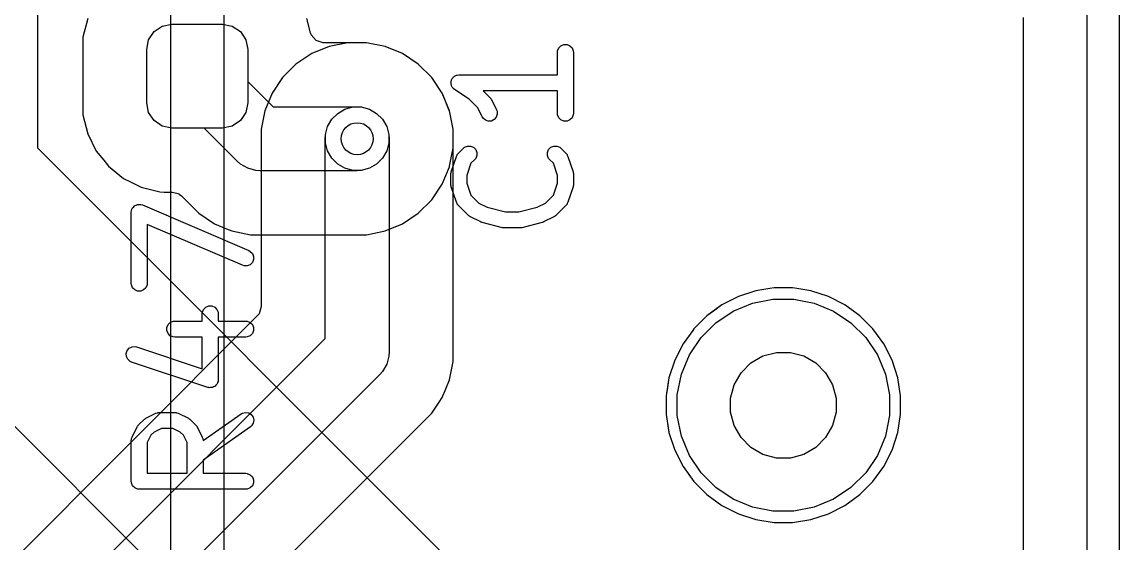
# Model space of a CAD drawing. Header units: inches. Extents: x 1.3 to 5.24, y -7.03 to -1.12.
# Drawn here: x 4.0691 to 4.4744, y -3.5352 to -3.3427 of the extents above; entities that cross this region are included whole.
import ezdxf

# ---------------------------------------------------------------- set-up
doc = ezdxf.new("R2010")
doc.units = ezdxf.units.IN
doc.header["$MEASUREMENT"] = 0
for name, color, linetype, true_color in [('B.Cu', 153, 'CONTINUOUS', 0x4d7fc4), ('B.Mask', 4, 'CONTINUOUS', 0x02ffee), ('F.Cu', 13, 'CONTINUOUS', 0xc83434), ('F.Mask', 201, 'CONTINUOUS', 0xd864ff), ('F.Paste', 253, 'CONTINUOUS', 0xb4a09a), ('F.Silkscreen', 41, 'CONTINUOUS', 0xf2eda1), ('In1.Cu', 91, 'CONTINUOUS', 0x7fc87f), ('In2.Cu', 33, 'CONTINUOUS', 0xce7d2c)]:
    doc.layers.add(name, color=color, linetype=linetype, true_color=true_color)

msp = doc.modelspace()

# ---------------------------------------------------------------- linework, layer by layer
at = {"layer": 'B.Cu', "linetype": 'CONTINUOUS'}
for p, q in [((4.47441, -3.32677), (4.47441, -3.58023)), ((4.4626, -3.58268), (4.4626, -3.32922)), ((4.43896, -3.34103), (4.43896, -3.58559)), ((4.18257, -3.35174), (4.17612, -3.35441)), ((4.18942, -3.35037), (4.18257, -3.35174)), ((4.18257, -3.35174), (4.18257, -3.35174)), ((4.19641, -3.35037), (4.18942, -3.35037)), ((4.18942, -3.35037), (4.18942, -3.35037)), ((4.20325, -3.35174), (4.19641, -3.35037)), ((4.19641, -3.35037), (4.19641, -3.35037)), ((4.20971, -3.35441), (4.20325, -3.35174)), ((4.20325, -3.35174), (4.20325, -3.35174)), ((4.17612, -3.35441), (4.17031, -3.35829)), ((4.17612, -3.35441), (4.17612, -3.35441)), ((4.21551, -3.35829), (4.20971, -3.35441)), ((4.20971, -3.35441), (4.20971, -3.35441)), ((4.17031, -3.35829), (4.16538, -3.36323)), ((4.17031, -3.35829), (4.17031, -3.35829)), ((4.22045, -3.36323), (4.21551, -3.35829)), ((4.21551, -3.35829), (4.21551, -3.35829)), ((4.16538, -3.36323), (4.1615, -3.36903)), ((4.16538, -3.36323), (4.16538, -3.36323)), ((4.22433, -3.36903), (4.22045, -3.36323)), ((4.22045, -3.36323), (4.22045, -3.36323)), ((4.1615, -3.36903), (4.15882, -3.37549)), ((4.1615, -3.36903), (4.1615, -3.36903)), ((4.227, -3.37549), (4.22433, -3.36903)), ((4.22433, -3.36903), (4.22433, -3.36903)), ((4.15882, -3.37549), (4.15746, -3.38233)), ((4.15882, -3.37549), (4.15882, -3.37549)), ((4.18354, -3.37864), (4.18572, -3.37646)), ((4.18572, -3.37646), (4.18839, -3.37491)), ((4.18839, -3.37491), (4.19137, -3.37412)), ((4.19137, -3.37412), (4.19446, -3.37412)), ((4.19446, -3.37412), (4.19743, -3.37491)), ((4.19743, -3.37491), (4.2001, -3.37646)), ((4.2001, -3.37646), (4.20228, -3.37864)), ((4.22837, -3.38233), (4.227, -3.37549)), ((4.227, -3.37549), (4.227, -3.37549)), ((4.182, -3.38131), (4.18354, -3.37864)), ((4.20228, -3.37864), (4.20383, -3.38131)), ((4.15746, -3.38233), (4.15746, -3.44786)), ((4.1811, -3.38583), (4.1812, -3.38429)), ((4.1812, -3.38429), (4.182, -3.38131)), ((4.20383, -3.38131), (4.20462, -3.38429)), ((4.20462, -3.38429), (4.20472, -3.38583)), ((4.22837, -3.46108), (4.22837, -3.38233)), ((4.22837, -3.38233), (4.22837, -3.38233)), ((4.22837, -3.38233), (4.22837, -3.38233)), ((4.1811, -3.45967), (4.1811, -3.38583)), ((4.20472, -3.38583), (4.20472, -3.46457)), ((4.34542, -3.44117), (4.34025, -3.44199)), ((4.34698, -3.44093), (4.34542, -3.44117)), ((4.3538, -3.44093), (4.34698, -3.44093)), ((4.35536, -3.44117), (4.3538, -3.44093)), ((4.36054, -3.44199), (4.35536, -3.44117)), ((4.33376, -3.4441), (4.32769, -3.4472)), ((4.34025, -3.44199), (4.33376, -3.4441)), ((4.36703, -3.4441), (4.36054, -3.44199)), ((4.36054, -3.44199), (4.36054, -3.44199)), ((4.36054, -3.44199), (4.36054, -3.44199)), ((4.3731, -3.4472), (4.36703, -3.4441)), ((4.15746, -3.44786), (4.15669, -3.4505)), ((4.32578, -3.44858), (4.32217, -3.4512)), ((4.32769, -3.4472), (4.32578, -3.44858)), ((4.37862, -3.4512), (4.3731, -3.4472)), ((4.15603, -3.45131), (3.98281, -3.62453)), ((4.15669, -3.4505), (4.15603, -3.45131)), ((4.32217, -3.4512), (4.31735, -3.45603)), ((4.32217, -3.4512), (4.32217, -3.4512)), ((4.32217, -3.4512), (4.32217, -3.4512)), ((4.38344, -3.45603), (4.37862, -3.4512)), ((4.31692, -3.45661), (4.31334, -3.46154)), ((4.31735, -3.45603), (4.31692, -3.45661)), ((4.31735, -3.45603), (4.31735, -3.45603)), ((4.31735, -3.45603), (4.31735, -3.45603)), ((4.38745, -3.46154), (4.38344, -3.45603)), ((3.99117, -3.64961), (4.1811, -3.45967)), ((4.22837, -3.46806), (4.22837, -3.46108)), ((4.31334, -3.46154), (4.31024, -3.46762)), ((4.39055, -3.46762), (4.38745, -3.46154)), ((4.20472, -3.46457), (4.20462, -3.46611)), ((4.34286, -3.46607), (4.34782, -3.46474)), ((4.34782, -3.46474), (4.35296, -3.46474)), ((4.35296, -3.46474), (4.35793, -3.46607)), ((4.20383, -3.46909), (4.20228, -3.47176)), ((4.20462, -3.46611), (4.20383, -3.46909)), ((4.227, -3.47491), (4.22837, -3.46806)), ((4.31024, -3.46762), (4.30813, -3.47411)), ((4.33478, -3.47227), (4.33841, -3.46863)), ((4.33841, -3.46863), (4.34286, -3.46607)), ((4.35793, -3.46607), (4.36238, -3.46863)), ((4.36238, -3.46863), (4.36601, -3.47227)), ((4.39265, -3.47411), (4.39055, -3.46762)), ((4.20127, -3.47292), (4.00441, -3.66977)), ((4.20228, -3.47176), (4.20127, -3.47292)), ((4.33221, -3.47672), (4.33478, -3.47227)), ((4.36601, -3.47227), (4.36858, -3.47672)), ((4.22538, -3.47883), (4.227, -3.47491)), ((4.30756, -3.47775), (4.30707, -3.48084)), ((4.30813, -3.47411), (4.30756, -3.47775)), ((4.33088, -3.48168), (4.33221, -3.47672)), ((4.36858, -3.47672), (4.36991, -3.48168)), ((4.39372, -3.48084), (4.39265, -3.47411)), ((4.22317, -3.48309), (4.22433, -3.48136)), ((4.22433, -3.48136), (4.22455, -3.48084)), ((4.22455, -3.48084), (4.22538, -3.47883)), ((4.30707, -3.48084), (4.30707, -3.48766)), ((4.33088, -3.48682), (4.33088, -3.48168)), ((4.36991, -3.48168), (4.36991, -3.48682)), ((4.39372, -3.48766), (4.39372, -3.48084)), ((4.22045, -3.48717), (4.22317, -3.48309)), ((4.11244, -3.59518), (4.22045, -3.48717)), ((4.22045, -3.48717), (4.22045, -3.48717)), ((4.22045, -3.48717), (4.22045, -3.48717)), ((4.30707, -3.48766), (4.30708, -3.48774)), ((4.30708, -3.48774), (4.30811, -3.49422)), ((4.33221, -3.49179), (4.33088, -3.48682)), ((4.36991, -3.48682), (4.36858, -3.49179)), ((4.39265, -3.4944), (4.39372, -3.48766)), ((4.33478, -3.49624), (4.33221, -3.49179)), ((4.36858, -3.49179), (4.36601, -3.49624)), ((4.30811, -3.49422), (4.30813, -3.4944)), ((4.30813, -3.4944), (4.31024, -3.50088)), ((4.33841, -3.49987), (4.33478, -3.49624)), ((4.36601, -3.49624), (4.36238, -3.49987)), ((4.39055, -3.50088), (4.39265, -3.4944)), ((4.31024, -3.50088), (4.31334, -3.50696)), ((4.34286, -3.50244), (4.33841, -3.49987)), ((4.36238, -3.49987), (4.35793, -3.50244)), ((4.38745, -3.50696), (4.39055, -3.50088)), ((4.34782, -3.50377), (4.34286, -3.50244)), ((4.35296, -3.50377), (4.34782, -3.50377)), ((4.35793, -3.50244), (4.35296, -3.50377)), ((4.31334, -3.50696), (4.31735, -3.51248)), ((4.38344, -3.51248), (4.38745, -3.50696)), ((4.31735, -3.51248), (4.32217, -3.5173)), ((4.37862, -3.5173), (4.38344, -3.51248)), ((4.32217, -3.5173), (4.32769, -3.52131)), ((4.3731, -3.52131), (4.37862, -3.5173)), ((4.32769, -3.52131), (4.33376, -3.5244)), ((4.36703, -3.5244), (4.3731, -3.52131)), ((4.33376, -3.5244), (4.34025, -3.52651)), ((4.36054, -3.52651), (4.36703, -3.5244)), ((4.34025, -3.52651), (4.34698, -3.52758)), ((4.34698, -3.52758), (4.34698, -3.52758)), ((4.34698, -3.52758), (4.3538, -3.52758)), ((4.3538, -3.52758), (4.36054, -3.52651)), ((4.3538, -3.52758), (4.3538, -3.52758))]:
    msp.add_line(p, q, dxfattribs=at)
at = {"layer": 'B.Cu'}
msp.add_circle((4.19291, -3.38583), 0.00591, dxfattribs=at)
at = {"layer": 'B.Mask', "linetype": 'CONTINUOUS'}
for p, q in [((4.33897, -3.44658), (4.34653, -3.44507)), ((4.34653, -3.44507), (4.35425, -3.44507)), ((4.35425, -3.44507), (4.36182, -3.44658)), ((4.33183, -3.44953), (4.33897, -3.44658)), ((4.36182, -3.44658), (4.36895, -3.44953)), ((4.32542, -3.45382), (4.33183, -3.44953)), ((4.36895, -3.44953), (4.37537, -3.45382)), ((4.31996, -3.45928), (4.32542, -3.45382)), ((4.37537, -3.45382), (4.38083, -3.45928)), ((4.31567, -3.46569), (4.31996, -3.45928)), ((4.38083, -3.45928), (4.38511, -3.46569)), ((4.31272, -3.47282), (4.31567, -3.46569)), ((4.38511, -3.46569), (4.38807, -3.47282)), ((4.31121, -3.48039), (4.31272, -3.47282)), ((4.38807, -3.47282), (4.38957, -3.48039)), ((4.31121, -3.48811), (4.31121, -3.48039)), ((4.38957, -3.48039), (4.38957, -3.48811)), ((4.31272, -3.49568), (4.31121, -3.48811)), ((4.38957, -3.48811), (4.38807, -3.49568)), ((4.31567, -3.50281), (4.31272, -3.49568)), ((4.38807, -3.49568), (4.38511, -3.50281)), ((4.31996, -3.50923), (4.31567, -3.50281)), ((4.38511, -3.50281), (4.38083, -3.50923)), ((4.32542, -3.51469), (4.31996, -3.50923)), ((4.38083, -3.50923), (4.37537, -3.51469)), ((4.33183, -3.51897), (4.32542, -3.51469)), ((4.37537, -3.51469), (4.36895, -3.51897)), ((4.33897, -3.52193), (4.33183, -3.51897)), ((4.34653, -3.52343), (4.33897, -3.52193)), ((4.36182, -3.52193), (4.35425, -3.52343)), ((4.36895, -3.51897), (4.36182, -3.52193)), ((4.35425, -3.52343), (4.34653, -3.52343))]:
    msp.add_line(p, q, dxfattribs=at)
at = {"layer": 'F.Cu', "linetype": 'CONTINUOUS'}
for p, q in [((4.09336, -3.34141), (4.09162, -3.34837)), ((4.12093, -3.34422), (4.12451, -3.3435)), ((4.12451, -3.3435), (4.14321, -3.3435)), ((4.14321, -3.3435), (4.14679, -3.34422)), ((4.17567, -3.34667), (4.17436, -3.34141)), ((4.11587, -3.34928), (4.1179, -3.34624)), ((4.1179, -3.34624), (4.12093, -3.34422)), ((4.14679, -3.34422), (4.14982, -3.34624)), ((4.14982, -3.34624), (4.15185, -3.34928)), ((4.17596, -3.34752), (4.17567, -3.34667)), ((4.17777, -3.3496), (4.17596, -3.34752)), ((4.09162, -3.34837), (4.09152, -3.34999)), ((4.09152, -3.34999), (4.09152, -3.37541)), ((4.11516, -3.35285), (4.11587, -3.34928)), ((4.15185, -3.34928), (4.15256, -3.35285)), ((4.18041, -3.35037), (4.17777, -3.3496)), ((4.19641, -3.35037), (4.18041, -3.35037)), ((4.20325, -3.35174), (4.19641, -3.35037)), ((4.19641, -3.35037), (4.19641, -3.35037)), ((4.20971, -3.35441), (4.20325, -3.35174)), ((4.20325, -3.35174), (4.20325, -3.35174)), ((4.11516, -3.37254), (4.11516, -3.35285)), ((4.15256, -3.35285), (4.15256, -3.36469)), ((4.21551, -3.35829), (4.20971, -3.35441)), ((4.20971, -3.35441), (4.20971, -3.35441)), ((4.22045, -3.36323), (4.21551, -3.35829)), ((4.21551, -3.35829), (4.21551, -3.35829)), ((4.22433, -3.36903), (4.22045, -3.36323)), ((4.22045, -3.36323), (4.22045, -3.36323)), ((4.15256, -3.36469), (4.16188, -3.37402)), ((4.22452, -3.3695), (4.22433, -3.36903)), ((4.22433, -3.36903), (4.22433, -3.36903)), ((4.22697, -3.37541), (4.22452, -3.3695)), ((4.09152, -3.37541), (4.09152, -3.37541)), ((4.09152, -3.37541), (4.09162, -3.37702)), ((4.11587, -3.37612), (4.11516, -3.37254)), ((4.1179, -3.37915), (4.11587, -3.37612)), ((4.16188, -3.37402), (4.19291, -3.37402)), ((4.19291, -3.37402), (4.19446, -3.37412)), ((4.19446, -3.37412), (4.19743, -3.37491)), ((4.19743, -3.37491), (4.2001, -3.37646)), ((4.2001, -3.37646), (4.20228, -3.37864)), ((4.227, -3.37549), (4.22697, -3.37541)), ((4.22837, -3.38233), (4.227, -3.37549)), ((4.227, -3.37549), (4.227, -3.37549)), ((4.09162, -3.37702), (4.09162, -3.37702)), ((4.09162, -3.37702), (4.09336, -3.38398)), ((4.12093, -3.38118), (4.1179, -3.37915)), ((4.20228, -3.37864), (4.20383, -3.38131)), ((4.09336, -3.38398), (4.09336, -3.38398)), ((4.09336, -3.38398), (4.09655, -3.39041)), ((4.12451, -3.38189), (4.12093, -3.38118)), ((4.13635, -3.38189), (4.12451, -3.38189)), ((4.14864, -3.39418), (4.13635, -3.38189)), ((4.20383, -3.38131), (4.20462, -3.38429)), ((4.20462, -3.38429), (4.20462, -3.38737)), ((4.22837, -3.38932), (4.22837, -3.38233)), ((4.22837, -3.38233), (4.22837, -3.38233)), ((4.22837, -3.38233), (4.22837, -3.38233)), ((4.20462, -3.38737), (4.20383, -3.39035)), ((4.09655, -3.39041), (4.09655, -3.39041)), ((4.09655, -3.39041), (4.09655, -3.39041)), ((4.09655, -3.39041), (4.09927, -3.39381)), ((4.20383, -3.39035), (4.20228, -3.39302)), ((4.22704, -3.39601), (4.22801, -3.39111)), ((4.22801, -3.39111), (4.22837, -3.38932)), ((4.09927, -3.39381), (4.10101, -3.39596)), ((4.10101, -3.39596), (4.10104, -3.39601)), ((4.10104, -3.39601), (4.10663, -3.4005)), ((4.1498, -3.3952), (4.14864, -3.39418)), ((4.15247, -3.39674), (4.1498, -3.3952)), ((4.1498, -3.3952), (4.1498, -3.3952)), ((4.2001, -3.3952), (4.19743, -3.39674)), ((4.20228, -3.39302), (4.2001, -3.3952)), ((4.22433, -3.40262), (4.227, -3.39617)), ((4.227, -3.39617), (4.22704, -3.39601)), ((4.10663, -3.4005), (4.10663, -3.4005)), ((4.10663, -3.4005), (4.10663, -3.4005)), ((4.10663, -3.4005), (4.10918, -3.40176)), ((4.15545, -3.39754), (4.15247, -3.39674)), ((4.15699, -3.39764), (4.15545, -3.39754)), ((4.19291, -3.39764), (4.15699, -3.39764)), ((4.19446, -3.39754), (4.19291, -3.39764)), ((4.19743, -3.39674), (4.19446, -3.39754)), ((4.10918, -3.40176), (4.11306, -3.40369)), ((4.11306, -3.40369), (4.12003, -3.40542)), ((4.22045, -3.40843), (4.22433, -3.40262)), ((4.12003, -3.40542), (4.12003, -3.40542)), ((4.12003, -3.40542), (4.12003, -3.40542)), ((4.12003, -3.40542), (4.12164, -3.40553)), ((4.12164, -3.40553), (4.12453, -3.40553)), ((4.12453, -3.40553), (4.12569, -3.40587)), ((4.12569, -3.40587), (4.12687, -3.40613)), ((4.12687, -3.40613), (4.12707, -3.40628)), ((4.12707, -3.40628), (4.12717, -3.40631)), ((4.12717, -3.40631), (4.12798, -3.40696)), ((4.12798, -3.40696), (4.12945, -3.40843)), ((4.12945, -3.40843), (4.13218, -3.41115)), ((4.21551, -3.41336), (4.22045, -3.40843)), ((4.13218, -3.41115), (4.13439, -3.41336)), ((4.13439, -3.41336), (4.14019, -3.41724)), ((4.20971, -3.41724), (4.21551, -3.41336)), ((4.14019, -3.41724), (4.1402, -3.41724)), ((4.1402, -3.41724), (4.14463, -3.41908)), ((4.14463, -3.41908), (4.14665, -3.41992)), ((4.14665, -3.41992), (4.14665, -3.41992)), ((4.14665, -3.41992), (4.14665, -3.41992)), ((4.14665, -3.41992), (4.1535, -3.42128)), ((4.19641, -3.42128), (4.19869, -3.42083)), ((4.19869, -3.42083), (4.20325, -3.41992)), ((4.20325, -3.41992), (4.20971, -3.41724)), ((4.20325, -3.41992), (4.20325, -3.41992)), ((4.20325, -3.41992), (4.20325, -3.41992)), ((4.1535, -3.42128), (4.1535, -3.42128)), ((4.1535, -3.42128), (4.1535, -3.42128)), ((4.1535, -3.42128), (4.19641, -3.42128)), ((4.19641, -3.42128), (4.19641, -3.42128)), ((4.34542, -3.44117), (4.34025, -3.44199)), ((4.34698, -3.44093), (4.34542, -3.44117)), ((4.3538, -3.44093), (4.34698, -3.44093)), ((4.35536, -3.44117), (4.3538, -3.44093)), ((4.36054, -3.44199), (4.35536, -3.44117)), ((4.33376, -3.4441), (4.32769, -3.4472)), ((4.34025, -3.44199), (4.33376, -3.4441)), ((4.36703, -3.4441), (4.36054, -3.44199)), ((4.36054, -3.44199), (4.36054, -3.44199)), ((4.36054, -3.44199), (4.36054, -3.44199)), ((4.3731, -3.4472), (4.36703, -3.4441)), ((4.32769, -3.4472), (4.32454, -3.44948)), ((4.37862, -3.4512), (4.3731, -3.4472)), ((4.32217, -3.4512), (4.31735, -3.45603)), ((4.32454, -3.44948), (4.32217, -3.4512)), ((4.32217, -3.4512), (4.32217, -3.4512)), ((4.32217, -3.4512), (4.32217, -3.4512)), ((4.38344, -3.45603), (4.37862, -3.4512)), ((4.31692, -3.45661), (4.31334, -3.46154)), ((4.31735, -3.45603), (4.31692, -3.45661)), ((4.31735, -3.45603), (4.31735, -3.45603)), ((4.31735, -3.45603), (4.31735, -3.45603)), ((4.38745, -3.46154), (4.38344, -3.45603)), ((4.31334, -3.46154), (4.31024, -3.46762)), ((4.39055, -3.46762), (4.38745, -3.46154)), ((4.34286, -3.46607), (4.34782, -3.46474)), ((4.34782, -3.46474), (4.35296, -3.46474)), ((4.35296, -3.46474), (4.35793, -3.46607)), ((4.31024, -3.46762), (4.30813, -3.47411)), ((4.33478, -3.47227), (4.33841, -3.46863)), ((4.33841, -3.46863), (4.34286, -3.46607)), ((4.35793, -3.46607), (4.36238, -3.46863)), ((4.36238, -3.46863), (4.36601, -3.47227)), ((4.39265, -3.47411), (4.39055, -3.46762)), ((4.33221, -3.47672), (4.33478, -3.47227)), ((4.36601, -3.47227), (4.36858, -3.47672)), ((4.30813, -3.47411), (4.30707, -3.48084)), ((4.33088, -3.48168), (4.33221, -3.47672)), ((4.36858, -3.47672), (4.36991, -3.48168)), ((4.39372, -3.48084), (4.39265, -3.47411)), ((4.30707, -3.48084), (4.30707, -3.48766)), ((4.33088, -3.48682), (4.33088, -3.48168)), ((4.36991, -3.48168), (4.36991, -3.48682)), ((4.39372, -3.48766), (4.39372, -3.48084)), ((4.30707, -3.48766), (4.30813, -3.49436)), ((4.33221, -3.49179), (4.33088, -3.48682)), ((4.36991, -3.48682), (4.36858, -3.49179)), ((4.39265, -3.4944), (4.39372, -3.48766)), ((4.33478, -3.49624), (4.33221, -3.49179)), ((4.36858, -3.49179), (4.36601, -3.49624)), ((4.30813, -3.49436), (4.30813, -3.4944)), ((4.30813, -3.4944), (4.31024, -3.50088)), ((4.33841, -3.49987), (4.33478, -3.49624)), ((4.36601, -3.49624), (4.36238, -3.49987)), ((4.39055, -3.50088), (4.39265, -3.4944)), ((4.31024, -3.50088), (4.31334, -3.50696)), ((4.34286, -3.50244), (4.33841, -3.49987)), ((4.36238, -3.49987), (4.35793, -3.50244)), ((4.38745, -3.50696), (4.39055, -3.50088)), ((4.34782, -3.50377), (4.34286, -3.50244)), ((4.35296, -3.50377), (4.34782, -3.50377)), ((4.35793, -3.50244), (4.35296, -3.50377)), ((4.31334, -3.50696), (4.31735, -3.51248)), ((4.38344, -3.51248), (4.38745, -3.50696)), ((4.31735, -3.51248), (4.32217, -3.5173)), ((4.37862, -3.5173), (4.38344, -3.51248)), ((4.32217, -3.5173), (4.32769, -3.52131)), ((4.3731, -3.52131), (4.37862, -3.5173)), ((4.32769, -3.52131), (4.33376, -3.5244)), ((4.36703, -3.5244), (4.3731, -3.52131)), ((4.33376, -3.5244), (4.34025, -3.52651)), ((4.36054, -3.52651), (4.36703, -3.5244)), ((4.34025, -3.52651), (4.34698, -3.52758)), ((4.34698, -3.52758), (4.34698, -3.52758)), ((4.34698, -3.52758), (4.3538, -3.52758)), ((4.3538, -3.52758), (4.36054, -3.52651)), ((4.3538, -3.52758), (4.3538, -3.52758))]:
    msp.add_line(p, q, dxfattribs=at)
at = {"layer": 'F.Cu'}
msp.add_circle((4.19291, -3.38583), 0.00591, dxfattribs=at)
at = {"layer": 'F.Mask', "linetype": 'CONTINUOUS'}
for p, q in [((4.12093, -3.34422), (4.12451, -3.3435)), ((4.12451, -3.3435), (4.14321, -3.3435)), ((4.14321, -3.3435), (4.14679, -3.34422)), ((4.11587, -3.34928), (4.1179, -3.34624)), ((4.1179, -3.34624), (4.12093, -3.34422)), ((4.14679, -3.34422), (4.14982, -3.34624)), ((4.14982, -3.34624), (4.15185, -3.34928)), ((4.11516, -3.35285), (4.11587, -3.34928)), ((4.15185, -3.34928), (4.15256, -3.35285)), ((4.11516, -3.37254), (4.11516, -3.35285)), ((4.15256, -3.35285), (4.15256, -3.37254)), ((4.11587, -3.37612), (4.11516, -3.37254)), ((4.1179, -3.37915), (4.11587, -3.37612)), ((4.15185, -3.37612), (4.14982, -3.37915)), ((4.15256, -3.37254), (4.15185, -3.37612)), ((4.12093, -3.38118), (4.1179, -3.37915)), ((4.14982, -3.37915), (4.14679, -3.38118)), ((4.12451, -3.38189), (4.12093, -3.38118)), ((4.14321, -3.38189), (4.12451, -3.38189)), ((4.14679, -3.38118), (4.14321, -3.38189)), ((4.33897, -3.44658), (4.34653, -3.44507)), ((4.34653, -3.44507), (4.35425, -3.44507)), ((4.35425, -3.44507), (4.36182, -3.44658)), ((4.33183, -3.44953), (4.33897, -3.44658)), ((4.36182, -3.44658), (4.36895, -3.44953)), ((4.32542, -3.45382), (4.33183, -3.44953)), ((4.36895, -3.44953), (4.37537, -3.45382)), ((4.31996, -3.45928), (4.32542, -3.45382)), ((4.37537, -3.45382), (4.38083, -3.45928)), ((4.31567, -3.46569), (4.31996, -3.45928)), ((4.38083, -3.45928), (4.38511, -3.46569)), ((4.31272, -3.47282), (4.31567, -3.46569)), ((4.38511, -3.46569), (4.38807, -3.47282)), ((4.31121, -3.48039), (4.31272, -3.47282)), ((4.38807, -3.47282), (4.38957, -3.48039)), ((4.31121, -3.48811), (4.31121, -3.48039)), ((4.38957, -3.48039), (4.38957, -3.48811)), ((4.31272, -3.49568), (4.31121, -3.48811)), ((4.38957, -3.48811), (4.38807, -3.49568)), ((4.31567, -3.50281), (4.31272, -3.49568)), ((4.38807, -3.49568), (4.38511, -3.50281)), ((4.31996, -3.50923), (4.31567, -3.50281)), ((4.38511, -3.50281), (4.38083, -3.50923)), ((4.32542, -3.51469), (4.31996, -3.50923)), ((4.38083, -3.50923), (4.37537, -3.51469)), ((4.33183, -3.51897), (4.32542, -3.51469)), ((4.37537, -3.51469), (4.36895, -3.51897)), ((4.33897, -3.52193), (4.33183, -3.51897)), ((4.34653, -3.52343), (4.33897, -3.52193)), ((4.36182, -3.52193), (4.35425, -3.52343)), ((4.36895, -3.51897), (4.36182, -3.52193)), ((4.35425, -3.52343), (4.34653, -3.52343))]:
    msp.add_line(p, q, dxfattribs=at)
at = {"layer": 'F.Paste', "linetype": 'CONTINUOUS'}
for p, q in [((4.12093, -3.34422), (4.12451, -3.3435)), ((4.12451, -3.3435), (4.14321, -3.3435)), ((4.14321, -3.3435), (4.14679, -3.34422)), ((4.11587, -3.34928), (4.1179, -3.34624)), ((4.1179, -3.34624), (4.12093, -3.34422)), ((4.14679, -3.34422), (4.14982, -3.34624)), ((4.14982, -3.34624), (4.15185, -3.34928)), ((4.11516, -3.35285), (4.11587, -3.34928)), ((4.15185, -3.34928), (4.15256, -3.35285)), ((4.11516, -3.37254), (4.11516, -3.35285)), ((4.15256, -3.35285), (4.15256, -3.37254)), ((4.11587, -3.37612), (4.11516, -3.37254)), ((4.1179, -3.37915), (4.11587, -3.37612)), ((4.15185, -3.37612), (4.14982, -3.37915)), ((4.15256, -3.37254), (4.15185, -3.37612)), ((4.12093, -3.38118), (4.1179, -3.37915)), ((4.14982, -3.37915), (4.14679, -3.38118)), ((4.12451, -3.38189), (4.12093, -3.38118)), ((4.14321, -3.38189), (4.12451, -3.38189)), ((4.14679, -3.38118), (4.14321, -3.38189))]:
    msp.add_line(p, q, dxfattribs=at)
at = {"layer": 'F.Silkscreen', "linetype": 'CONTINUOUS'}
for p, q in [((4.26742, -3.35232), (4.26823, -3.3515)), ((4.26823, -3.3515), (4.2693, -3.35106)), ((4.2693, -3.35106), (4.27045, -3.35106)), ((4.27045, -3.35106), (4.27152, -3.3515)), ((4.27152, -3.3515), (4.27233, -3.35232)), ((4.26692, -3.35396), (4.26698, -3.35338)), ((4.26692, -3.36225), (4.26692, -3.35396)), ((4.26698, -3.35338), (4.26742, -3.35232)), ((4.27233, -3.35232), (4.27277, -3.35338)), ((4.27277, -3.35338), (4.27283, -3.35396)), ((4.27283, -3.35396), (4.27283, -3.37645)), ((4.22772, -3.36436), (4.22778, -3.36408)), ((4.22778, -3.36408), (4.22794, -3.36383)), ((4.22794, -3.36383), (4.22805, -3.36356)), ((4.22805, -3.36356), (4.22825, -3.36336)), ((4.22825, -3.36336), (4.22841, -3.36312)), ((4.22841, -3.36312), (4.22866, -3.36296)), ((4.22866, -3.36296), (4.22886, -3.36275)), ((4.22886, -3.36275), (4.22913, -3.36264)), ((4.22913, -3.36264), (4.22937, -3.36248)), ((4.22937, -3.36248), (4.22966, -3.36242)), ((4.22966, -3.36242), (4.22993, -3.36231)), ((4.22993, -3.36231), (4.2305, -3.36225)), ((4.2305, -3.36225), (4.2305, -3.36225)), ((4.2305, -3.36225), (4.2305, -3.36225)), ((4.2305, -3.36225), (4.2305, -3.36225)), ((4.2305, -3.36225), (4.26692, -3.36225)), ((4.22755, -3.36521), (4.22761, -3.36492)), ((4.22761, -3.36549), (4.22755, -3.36521)), ((4.22761, -3.36463), (4.22772, -3.36436)), ((4.22761, -3.36492), (4.22761, -3.36463)), ((4.22761, -3.36578), (4.22761, -3.36549)), ((4.22772, -3.36605), (4.22761, -3.36578)), ((4.22778, -3.36634), (4.22772, -3.36605)), ((4.22794, -3.36658), (4.22778, -3.36634)), ((4.22805, -3.36684), (4.22794, -3.36658)), ((4.22826, -3.36705), (4.22805, -3.36684)), ((4.22842, -3.36729), (4.22826, -3.36705)), ((4.22886, -3.36766), (4.22842, -3.36729)), ((4.22887, -3.36766), (4.22886, -3.36766)), ((4.22886, -3.36766), (4.22886, -3.36766)), ((4.23425, -3.37125), (4.22887, -3.36766)), ((4.22887, -3.36766), (4.22887, -3.36766)), ((4.26692, -3.36816), (4.23951, -3.36816)), ((4.23951, -3.36816), (4.24197, -3.37062)), ((4.26692, -3.37645), (4.26692, -3.36816)), ((4.23745, -3.37445), (4.23425, -3.37125)), ((4.24197, -3.37062), (4.24215, -3.37084)), ((4.24215, -3.37084), (4.24221, -3.37089)), ((4.24221, -3.37089), (4.24227, -3.37098)), ((4.24227, -3.37098), (4.24233, -3.37106)), ((4.24233, -3.37106), (4.24236, -3.37114)), ((4.24236, -3.37114), (4.24252, -3.37138)), ((4.24252, -3.37138), (4.24439, -3.37513)), ((4.23911, -3.37777), (4.23745, -3.37445)), ((4.24439, -3.37513), (4.2446, -3.37567)), ((4.2446, -3.37567), (4.24468, -3.37682)), ((4.26698, -3.37703), (4.26692, -3.37645)), ((4.27283, -3.37645), (4.27277, -3.37703)), ((4.23942, -3.37826), (4.23911, -3.37777)), ((4.24029, -3.37902), (4.23942, -3.37826)), ((4.24138, -3.37938), (4.24029, -3.37902)), ((4.24253, -3.3793), (4.24138, -3.37938)), ((4.24356, -3.37879), (4.24253, -3.3793)), ((4.24432, -3.37792), (4.24356, -3.37879)), ((4.24468, -3.37682), (4.24432, -3.37792)), ((4.26742, -3.37809), (4.26698, -3.37703)), ((4.26823, -3.37891), (4.26742, -3.37809)), ((4.2693, -3.37935), (4.26823, -3.37891)), ((4.27045, -3.37935), (4.2693, -3.37935)), ((4.27152, -3.37891), (4.27045, -3.37935)), ((4.27233, -3.37809), (4.27152, -3.37891)), ((4.27277, -3.37703), (4.27233, -3.37809)), ((4.23261, -3.389), (4.23368, -3.38856)), ((4.23368, -3.38856), (4.23483, -3.38856)), ((4.23483, -3.38856), (4.23589, -3.389)), ((4.26448, -3.389), (4.26555, -3.38856)), ((4.26555, -3.38856), (4.2667, -3.38856)), ((4.2667, -3.38856), (4.26777, -3.389)), ((4.2277, -3.39802), (4.22958, -3.39239)), ((4.22958, -3.39239), (4.22981, -3.39186)), ((4.22981, -3.39186), (4.22988, -3.39178)), ((4.22988, -3.39178), (4.22992, -3.39169)), ((4.22992, -3.39169), (4.23029, -3.39124)), ((4.23029, -3.39124), (4.23217, -3.38936)), ((4.23217, -3.38936), (4.23261, -3.389)), ((4.23589, -3.389), (4.23671, -3.38981)), ((4.23671, -3.38981), (4.23715, -3.39088)), ((4.23715, -3.39203), (4.23671, -3.39309)), ((4.23715, -3.39088), (4.23715, -3.39203)), ((4.26323, -3.39088), (4.26367, -3.38981)), ((4.26323, -3.39203), (4.26323, -3.39088)), ((4.26367, -3.39309), (4.26323, -3.39203)), ((4.26367, -3.38981), (4.26448, -3.389)), ((4.26777, -3.389), (4.26821, -3.38936)), ((4.26821, -3.38936), (4.27009, -3.39124)), ((4.27009, -3.39124), (4.27046, -3.39169)), ((4.27046, -3.39169), (4.2705, -3.39178)), ((4.2705, -3.39178), (4.27057, -3.39186)), ((4.27057, -3.39186), (4.2708, -3.39239)), ((4.2708, -3.39239), (4.27268, -3.39802)), ((4.23496, -3.39492), (4.23346, -3.39943)), ((4.23634, -3.39354), (4.23496, -3.39492)), ((4.23671, -3.39309), (4.23634, -3.39354)), ((4.26404, -3.39354), (4.26367, -3.39309)), ((4.26542, -3.39492), (4.26404, -3.39354)), ((4.26692, -3.39943), (4.26542, -3.39492)), ((4.22755, -3.39895), (4.22758, -3.39866)), ((4.22755, -3.4027), (4.22755, -3.39895)), ((4.22758, -3.39858), (4.2276, -3.39848)), ((4.22758, -3.39866), (4.22758, -3.39858)), ((4.2276, -3.39848), (4.22761, -3.39837)), ((4.22761, -3.39837), (4.22764, -3.3983)), ((4.22764, -3.3983), (4.2277, -3.39802)), ((4.23346, -3.39943), (4.23346, -3.40222)), ((4.26692, -3.40222), (4.26692, -3.39943)), ((4.27268, -3.39802), (4.27274, -3.3983)), ((4.27274, -3.3983), (4.27277, -3.39837)), ((4.27277, -3.39837), (4.27278, -3.39848)), ((4.27278, -3.39848), (4.2728, -3.39858)), ((4.2728, -3.39858), (4.2728, -3.39866)), ((4.2728, -3.39866), (4.27283, -3.39895)), ((4.27283, -3.39895), (4.27283, -3.4027)), ((4.22758, -3.40299), (4.22755, -3.4027)), ((4.22758, -3.40307), (4.22758, -3.40299)), ((4.2276, -3.40317), (4.22758, -3.40307)), ((4.22761, -3.40328), (4.2276, -3.40317)), ((4.22764, -3.40335), (4.22761, -3.40328)), ((4.2277, -3.40363), (4.22764, -3.40335)), ((4.22958, -3.40926), (4.2277, -3.40363)), ((4.23346, -3.40222), (4.23496, -3.40673)), ((4.26542, -3.40673), (4.26692, -3.40222)), ((4.27268, -3.40363), (4.2708, -3.40926)), ((4.27274, -3.40335), (4.27268, -3.40363)), ((4.27277, -3.40328), (4.27274, -3.40335)), ((4.27278, -3.40317), (4.27277, -3.40328)), ((4.2728, -3.40307), (4.27278, -3.40317)), ((4.27283, -3.4027), (4.2728, -3.40299)), ((4.2728, -3.40299), (4.2728, -3.40307)), ((4.23496, -3.40673), (4.23788, -3.40965)), ((4.2625, -3.40965), (4.26542, -3.40673)), ((4.10944, -3.41301), (4.1095, -3.41243)), ((4.1095, -3.41243), (4.10951, -3.41242)), ((4.10951, -3.4124), (4.10973, -3.41189)), ((4.10951, -3.41242), (4.10951, -3.4124)), ((4.10973, -3.41189), (4.10994, -3.41137)), ((4.10994, -3.41137), (4.10995, -3.41136)), ((4.10995, -3.41136), (4.10996, -3.41134)), ((4.10996, -3.41134), (4.11036, -3.41095)), ((4.11036, -3.41095), (4.11075, -3.41056)), ((4.11075, -3.41056), (4.11077, -3.41055)), ((4.11077, -3.41055), (4.11078, -3.41054)), ((4.11078, -3.41054), (4.1113, -3.41033)), ((4.1113, -3.41033), (4.11182, -3.41011)), ((4.11182, -3.41011), (4.11184, -3.41011)), ((4.11184, -3.41011), (4.11185, -3.41011)), ((4.11185, -3.41011), (4.11241, -3.41011)), ((4.11241, -3.41011), (4.11297, -3.41011)), ((4.11297, -3.41011), (4.11299, -3.41012)), ((4.11299, -3.41012), (4.11301, -3.41012)), ((4.11301, -3.41012), (4.11356, -3.4103)), ((4.11356, -3.4103), (4.15293, -3.42717)), ((4.22981, -3.40979), (4.22958, -3.40926)), ((4.22988, -3.40987), (4.22981, -3.40979)), ((4.22992, -3.40996), (4.22988, -3.40987)), ((4.23029, -3.41041), (4.22992, -3.40996)), ((4.23404, -3.41416), (4.23029, -3.41041)), ((4.23788, -3.40965), (4.24091, -3.41116)), ((4.24091, -3.41116), (4.24774, -3.41287)), ((4.24774, -3.41287), (4.25264, -3.41287)), ((4.25264, -3.41287), (4.25947, -3.41116)), ((4.25947, -3.41116), (4.2625, -3.40965)), ((4.27009, -3.41041), (4.26634, -3.41416)), ((4.27046, -3.40996), (4.27009, -3.41041)), ((4.2705, -3.40987), (4.27046, -3.40996)), ((4.27057, -3.40979), (4.2705, -3.40987)), ((4.2708, -3.40926), (4.27057, -3.40979)), ((4.10944, -3.43926), (4.10944, -3.41301)), ((4.23427, -3.41435), (4.23404, -3.41416)), ((4.23432, -3.41441), (4.23427, -3.41435)), ((4.23441, -3.41446), (4.23432, -3.41441)), ((4.23449, -3.41453), (4.23441, -3.41446)), ((4.23456, -3.41456), (4.23449, -3.41453)), ((4.23481, -3.41471), (4.23456, -3.41456)), ((4.23856, -3.41659), (4.23481, -3.41471)), ((4.2386, -3.41661), (4.23856, -3.41659)), ((4.23862, -3.41662), (4.2386, -3.41661)), ((4.23886, -3.4167), (4.23862, -3.41662)), ((4.2391, -3.4168), (4.23886, -3.4167)), ((4.23912, -3.4168), (4.2391, -3.4168)), ((4.23916, -3.41681), (4.23912, -3.4168)), ((4.24666, -3.41869), (4.23916, -3.41681)), ((4.26122, -3.41681), (4.25372, -3.41869)), ((4.26126, -3.4168), (4.26122, -3.41681)), ((4.26128, -3.4168), (4.26126, -3.4168)), ((4.26152, -3.4167), (4.26128, -3.4168)), ((4.26176, -3.41662), (4.26152, -3.4167)), ((4.26178, -3.41661), (4.26176, -3.41662)), ((4.26182, -3.41659), (4.26178, -3.41661)), ((4.26557, -3.41471), (4.26182, -3.41659)), ((4.26582, -3.41456), (4.26557, -3.41471)), ((4.26589, -3.41453), (4.26582, -3.41456)), ((4.26597, -3.41446), (4.26589, -3.41453)), ((4.26606, -3.41441), (4.26597, -3.41446)), ((4.26611, -3.41435), (4.26606, -3.41441)), ((4.26634, -3.41416), (4.26611, -3.41435)), ((4.1506, -3.4326), (4.11535, -3.41749)), ((4.11535, -3.41749), (4.11535, -3.43926)), ((4.24676, -3.4187), (4.24666, -3.41869)), ((4.2468, -3.41872), (4.24676, -3.4187)), ((4.24702, -3.41874), (4.2468, -3.41872)), ((4.24723, -3.41877), (4.24702, -3.41874)), ((4.24728, -3.41877), (4.24723, -3.41877)), ((4.24738, -3.41878), (4.24728, -3.41877)), ((4.253, -3.41878), (4.24738, -3.41878)), ((4.2531, -3.41877), (4.253, -3.41878)), ((4.25315, -3.41877), (4.2531, -3.41877)), ((4.25336, -3.41874), (4.25315, -3.41877)), ((4.25358, -3.41872), (4.25336, -3.41874)), ((4.25362, -3.4187), (4.25358, -3.41872)), ((4.25372, -3.41869), (4.25362, -3.4187)), ((4.15293, -3.42717), (4.15343, -3.42745)), ((4.15343, -3.42745), (4.15424, -3.42827)), ((4.15424, -3.42827), (4.15467, -3.42934)), ((4.15115, -3.43277), (4.1506, -3.4326)), ((4.15231, -3.43279), (4.15115, -3.43277)), ((4.15337, -3.43236), (4.15231, -3.43279)), ((4.1542, -3.43155), (4.15337, -3.43236)), ((4.15465, -3.4305), (4.1542, -3.43155)), ((4.15467, -3.42934), (4.15465, -3.4305)), ((4.1095, -3.43983), (4.10944, -3.43926)), ((4.10994, -3.4409), (4.1095, -3.43983)), ((4.11075, -3.44171), (4.10994, -3.4409)), ((4.11485, -3.4409), (4.11403, -3.44171)), ((4.11529, -3.43983), (4.11485, -3.4409)), ((4.11535, -3.43926), (4.11529, -3.43983)), ((4.11182, -3.44215), (4.11075, -3.44171)), ((4.11297, -3.44215), (4.11182, -3.44215)), ((4.11403, -3.44171), (4.11297, -3.44215)), ((4.13575, -3.44993), (4.13619, -3.44887)), ((4.13619, -3.44887), (4.137, -3.44805)), ((4.137, -3.44805), (4.13807, -3.44761)), ((4.13807, -3.44761), (4.13922, -3.44761)), ((4.13922, -3.44761), (4.14028, -3.44805)), ((4.14028, -3.44805), (4.1411, -3.44887)), ((4.1411, -3.44887), (4.14154, -3.44993)), ((4.12388, -3.45368), (4.12494, -3.45323)), ((4.12494, -3.45323), (4.12552, -3.45318)), ((4.12552, -3.45318), (4.13569, -3.45318)), ((4.13569, -3.45051), (4.13575, -3.44993)), ((4.13569, -3.45318), (4.13569, -3.45051)), ((4.14154, -3.44993), (4.14159, -3.45051)), ((4.14159, -3.45051), (4.14159, -3.45318)), ((4.14159, -3.45318), (4.15176, -3.45318)), ((4.15176, -3.45318), (4.15234, -3.45323)), ((4.15234, -3.45323), (4.15341, -3.45368)), ((4.12262, -3.45555), (4.12306, -3.45449)), ((4.12262, -3.45671), (4.12262, -3.45555)), ((4.12306, -3.45777), (4.12262, -3.45671)), ((4.12306, -3.45449), (4.12388, -3.45368)), ((4.15341, -3.45368), (4.15422, -3.45449)), ((4.15422, -3.45449), (4.15466, -3.45555)), ((4.15466, -3.45671), (4.15422, -3.45777)), ((4.15466, -3.45555), (4.15466, -3.45671)), ((4.12388, -3.45859), (4.12306, -3.45777)), ((4.12494, -3.45903), (4.12388, -3.45859)), ((4.12552, -3.45908), (4.12494, -3.45903)), ((4.13569, -3.45908), (4.12552, -3.45908)), ((4.13569, -3.47078), (4.13569, -3.45908)), ((4.15176, -3.45908), (4.14159, -3.45908)), ((4.14159, -3.45908), (4.14159, -3.47488)), ((4.15234, -3.45903), (4.15176, -3.45908)), ((4.15341, -3.45859), (4.15234, -3.45903)), ((4.15422, -3.45777), (4.15341, -3.45859)), ((4.10759, -3.46514), (4.10795, -3.46404)), ((4.10767, -3.46628), (4.10759, -3.46514)), ((4.10795, -3.46404), (4.10871, -3.46317)), ((4.10871, -3.46317), (4.10974, -3.46266)), ((4.10974, -3.46266), (4.11089, -3.46257)), ((4.11089, -3.46257), (4.11145, -3.4627)), ((4.11145, -3.4627), (4.13569, -3.47078)), ((4.10819, -3.46731), (4.10767, -3.46628)), ((4.10906, -3.46807), (4.10819, -3.46731)), ((4.10959, -3.46831), (4.10906, -3.46807)), ((4.13771, -3.47768), (4.10959, -3.46831)), ((4.13799, -3.47774), (4.13771, -3.47768)), ((4.13807, -3.47777), (4.13799, -3.47774)), ((4.13812, -3.47777), (4.13807, -3.47777)), ((4.13827, -3.47781), (4.13812, -3.47777)), ((4.13874, -3.47777), (4.13827, -3.47781)), ((4.13922, -3.47777), (4.13874, -3.47777)), ((4.13932, -3.47773), (4.13922, -3.47777)), ((4.13942, -3.47773), (4.13932, -3.47773)), ((4.13984, -3.47751), (4.13942, -3.47773)), ((4.14028, -3.47733), (4.13984, -3.47751)), ((4.14036, -3.47726), (4.14028, -3.47733)), ((4.14045, -3.47721), (4.14036, -3.47726)), ((4.14076, -3.47685), (4.14045, -3.47721)), ((4.1411, -3.47652), (4.14076, -3.47685)), ((4.14114, -3.47642), (4.1411, -3.47652)), ((4.14121, -3.47634), (4.14114, -3.47642)), ((4.14136, -3.47589), (4.14121, -3.47634)), ((4.14154, -3.47545), (4.14136, -3.47589)), ((4.14155, -3.4753), (4.14154, -3.47545)), ((4.14157, -3.47525), (4.14155, -3.4753)), ((4.14159, -3.47488), (4.14157, -3.47517)), ((4.14157, -3.47517), (4.14157, -3.47525)), ((4.11218, -3.49154), (4.11406, -3.48966)), ((4.11406, -3.48966), (4.11428, -3.48948)), ((4.11428, -3.48948), (4.11433, -3.48942)), ((4.11433, -3.48942), (4.11442, -3.48936)), ((4.11442, -3.48936), (4.1145, -3.4893)), ((4.1145, -3.4893), (4.11458, -3.48927)), ((4.11458, -3.48927), (4.11482, -3.48911)), ((4.11482, -3.48911), (4.11857, -3.48724)), ((4.11857, -3.48724), (4.11911, -3.48703)), ((4.11911, -3.48703), (4.11922, -3.48702)), ((4.11922, -3.48702), (4.11932, -3.48698)), ((4.11932, -3.48698), (4.11989, -3.48692)), ((4.11989, -3.48692), (4.12552, -3.48692)), ((4.12552, -3.48692), (4.12609, -3.48698)), ((4.12609, -3.48698), (4.12619, -3.48702)), ((4.12619, -3.48702), (4.1263, -3.48703)), ((4.1263, -3.48703), (4.12684, -3.48724)), ((4.12684, -3.48724), (4.13059, -3.48911)), ((4.13059, -3.48911), (4.13084, -3.48927)), ((4.13084, -3.48927), (4.13091, -3.4893)), ((4.13091, -3.4893), (4.13099, -3.48936)), ((4.13099, -3.48936), (4.13108, -3.48942)), ((4.13108, -3.48942), (4.13113, -3.48948)), ((4.13113, -3.48948), (4.13136, -3.48966)), ((4.13136, -3.48966), (4.13323, -3.49154)), ((4.13597, -3.49733), (4.15007, -3.48746)), ((4.15007, -3.48746), (4.15058, -3.48717)), ((4.15058, -3.48717), (4.1517, -3.48692)), ((4.1517, -3.48692), (4.15284, -3.48712)), ((4.15284, -3.48712), (4.15381, -3.48774)), ((4.15381, -3.48774), (4.15447, -3.48869)), ((4.15447, -3.48869), (4.15472, -3.48981)), ((4.15472, -3.48981), (4.15452, -3.49095)), ((4.10975, -3.49605), (4.11163, -3.49231)), ((4.11163, -3.49231), (4.11178, -3.49206)), ((4.11178, -3.49206), (4.11181, -3.49199)), ((4.11181, -3.49199), (4.11188, -3.4919)), ((4.11188, -3.4919), (4.11194, -3.49182)), ((4.11194, -3.49182), (4.112, -3.49176)), ((4.112, -3.49176), (4.11218, -3.49154)), ((4.12059, -3.49283), (4.11789, -3.49418)), ((4.12482, -3.49283), (4.12059, -3.49283)), ((4.12752, -3.49418), (4.12482, -3.49283)), ((4.13323, -3.49154), (4.13342, -3.49176)), ((4.13342, -3.49176), (4.13347, -3.49182)), ((4.13347, -3.49182), (4.13353, -3.4919)), ((4.13353, -3.4919), (4.1336, -3.49199)), ((4.1336, -3.49199), (4.13363, -3.49206)), ((4.13363, -3.49206), (4.13378, -3.49231)), ((4.13378, -3.49231), (4.13566, -3.49605)), ((4.15346, -3.4923), (4.13597, -3.50454)), ((4.1539, -3.49192), (4.15346, -3.4923)), ((4.15452, -3.49095), (4.1539, -3.49192)), ((4.10944, -3.49738), (4.1095, -3.4968)), ((4.10944, -3.51237), (4.10944, -3.49738)), ((4.1095, -3.4968), (4.10954, -3.4967)), ((4.10954, -3.4967), (4.10955, -3.4966)), ((4.10955, -3.4966), (4.10975, -3.49605)), ((4.1167, -3.49537), (4.11535, -3.49807)), ((4.11789, -3.49418), (4.1167, -3.49537)), ((4.12872, -3.49537), (4.12752, -3.49418)), ((4.13006, -3.49807), (4.12872, -3.49537)), ((4.13566, -3.49605), (4.13586, -3.4966)), ((4.13586, -3.4966), (4.13587, -3.4967)), ((4.13587, -3.4967), (4.13591, -3.4968)), ((4.13591, -3.4968), (4.13597, -3.49733)), ((4.11535, -3.49807), (4.11535, -3.50942)), ((4.13006, -3.50942), (4.13006, -3.49807)), ((4.13597, -3.50454), (4.13597, -3.50942)), ((4.11535, -3.50942), (4.13006, -3.50942)), ((4.13597, -3.50942), (4.15176, -3.50942)), ((4.15176, -3.50942), (4.15234, -3.50948)), ((4.15234, -3.50948), (4.15341, -3.50992)), ((4.15341, -3.50992), (4.15422, -3.51073)), ((4.1095, -3.51295), (4.10944, -3.51237)), ((4.10994, -3.51401), (4.1095, -3.51295)), ((4.11075, -3.51483), (4.10994, -3.51401)), ((4.15422, -3.51401), (4.15341, -3.51483)), ((4.15422, -3.51073), (4.15466, -3.5118)), ((4.15466, -3.51295), (4.15422, -3.51401)), ((4.15466, -3.5118), (4.15466, -3.51295)), ((4.11182, -3.51527), (4.11075, -3.51483)), ((4.11239, -3.51533), (4.11182, -3.51527)), ((4.15176, -3.51533), (4.11239, -3.51533)), ((4.15234, -3.51527), (4.15176, -3.51533)), ((4.15341, -3.51483), (4.15234, -3.51527))]:
    msp.add_line(p, q, dxfattribs=at)
at = {"layer": 'In1.Cu', "linetype": 'CONTINUOUS'}
for p, q in [((4.12402, -3.65734), (4.12402, -3.2544)), ((4.1437, -3.2544), (4.1437, -3.66142)), ((4.18354, -3.37864), (4.18572, -3.37646)), ((4.18572, -3.37646), (4.18839, -3.37491)), ((4.18839, -3.37491), (4.19137, -3.37412)), ((4.19137, -3.37412), (4.19446, -3.37412)), ((4.19446, -3.37412), (4.19743, -3.37491)), ((4.19743, -3.37491), (4.2001, -3.37646)), ((4.2001, -3.37646), (4.20228, -3.37864)), ((4.182, -3.38131), (4.18354, -3.37864)), ((4.20228, -3.37864), (4.20383, -3.38131)), ((4.1812, -3.38429), (4.182, -3.38131)), ((4.1812, -3.38737), (4.1812, -3.38429)), ((4.20383, -3.38131), (4.20462, -3.38429)), ((4.20462, -3.38429), (4.20462, -3.38737)), ((4.182, -3.39035), (4.1812, -3.38737)), ((4.20462, -3.38737), (4.20383, -3.39035)), ((4.18354, -3.39302), (4.182, -3.39035)), ((4.20383, -3.39035), (4.20228, -3.39302)), ((4.18572, -3.3952), (4.18354, -3.39302)), ((4.18839, -3.39674), (4.18572, -3.3952)), ((4.2001, -3.3952), (4.19743, -3.39674)), ((4.20228, -3.39302), (4.2001, -3.3952)), ((4.19137, -3.39754), (4.18839, -3.39674)), ((4.19446, -3.39754), (4.19137, -3.39754)), ((4.19743, -3.39674), (4.19446, -3.39754))]:
    msp.add_line(p, q, dxfattribs=at)
at = {"layer": 'In1.Cu'}
msp.add_circle((4.19291, -3.38583), 0.00591, dxfattribs=at)
at = {"layer": 'In2.Cu', "linetype": 'CONTINUOUS'}
for p, q in [((4.0748, -2.71654), (4.0748, -3.3892)), ((4.18354, -3.37864), (4.18572, -3.37646)), ((4.18572, -3.37646), (4.18839, -3.37491)), ((4.18839, -3.37491), (4.19137, -3.37412)), ((4.19137, -3.37412), (4.19446, -3.37412)), ((4.19446, -3.37412), (4.19743, -3.37491)), ((4.19743, -3.37491), (4.2001, -3.37646)), ((4.2001, -3.37646), (4.20228, -3.37864)), ((4.182, -3.38131), (4.18354, -3.37864)), ((4.20228, -3.37864), (4.20383, -3.38131)), ((4.1812, -3.38429), (4.182, -3.38131)), ((4.1812, -3.38737), (4.1812, -3.38429)), ((4.20383, -3.38131), (4.20462, -3.38429)), ((4.20462, -3.38429), (4.20462, -3.38737)), ((4.182, -3.39035), (4.1812, -3.38737)), ((4.20462, -3.38737), (4.20383, -3.39035)), ((4.0748, -3.3892), (4.26012, -3.57452)), ((4.18354, -3.39302), (4.182, -3.39035)), ((4.20383, -3.39035), (4.20228, -3.39302)), ((4.18572, -3.3952), (4.18354, -3.39302)), ((4.18839, -3.39674), (4.18572, -3.3952)), ((4.2001, -3.3952), (4.19743, -3.39674)), ((4.20228, -3.39302), (4.2001, -3.3952)), ((4.19137, -3.39754), (4.18839, -3.39674)), ((4.19446, -3.39754), (4.19137, -3.39754)), ((4.19743, -3.39674), (4.19446, -3.39754)), ((4.17084, -3.5966), (4.00759, -3.43335))]:
    msp.add_line(p, q, dxfattribs=at)
at = {"layer": 'In2.Cu'}
msp.add_circle((4.19291, -3.38583), 0.00591, dxfattribs=at)

doc.saveas('drawing.dxf')
